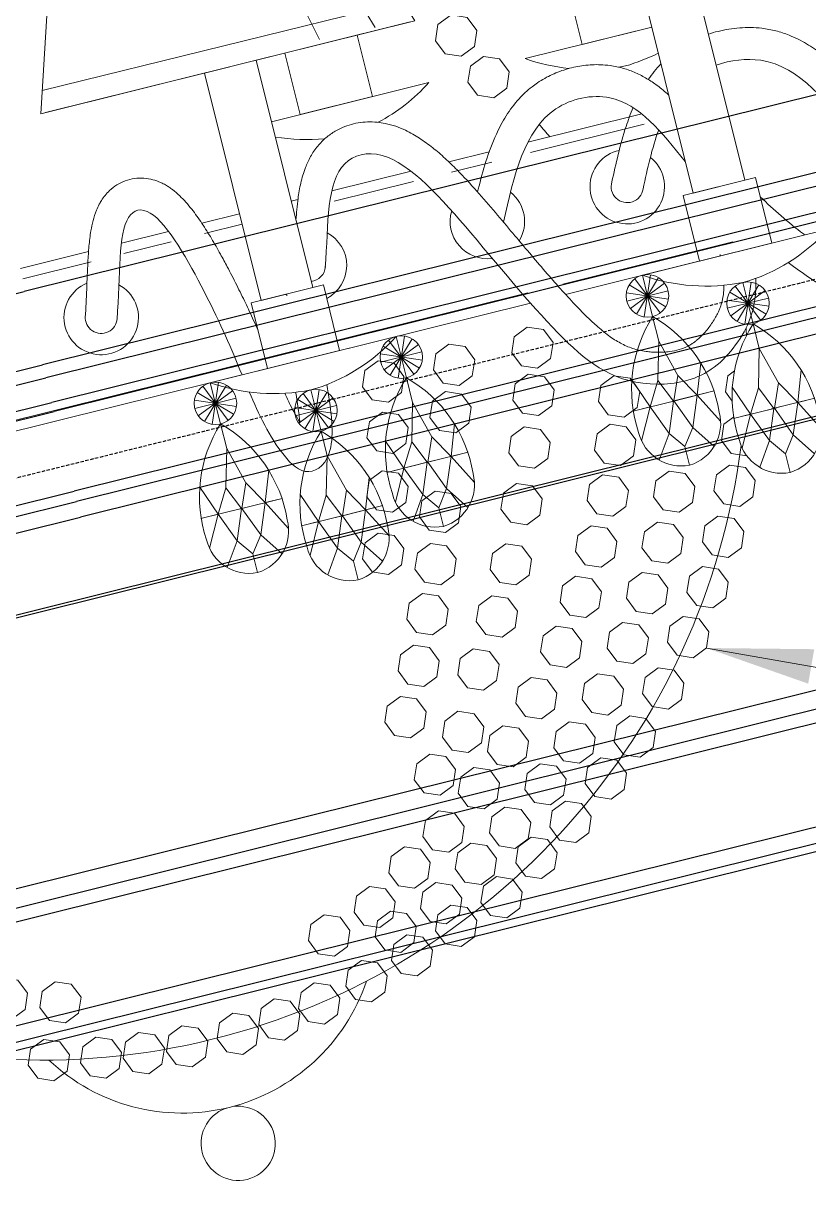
# Model space of a CAD drawing. Header units: inches. Extents: x 252212 to 296477, y 417293 to 492071.
# Drawn here: x 292314.1 to 292609.1, y 480477.9 to 480922.1 of the extents above; entities that cross this region are included whole.
import ezdxf

# ---------------------------------------------------------------- set-up
doc = ezdxf.new("R2010")
doc.units = ezdxf.units.IN
doc.header["$MEASUREMENT"] = 0
doc.linetypes.add('HIDDEN', pattern=[0.375, 0.25, -0.125])
doc.linetypes.add('HIDDEN2', pattern=[0.1875, 0.125, -0.0625])
for name, color, linetype in [('8', 8, 'Continuous'), ('A-Hidden', 8, 'HIDDEN'), ('ELECTRICAL', 10, 'Continuous'), ('ID-DOOR', 32, 'Continuous'), ('Layer1', 1, 'Continuous'), ('WOOD', 23, 'Continuous')]:
    doc.layers.add(name, color=color, linetype=linetype)
doc.layers.add('Glass', color=4, linetype='Continuous', lineweight=0)
doc.layers.add('ID-NOTES', color=3, linetype='Continuous', lineweight=0)
doc.styles.add('ZZ-Dim All', font='romans.shx', dxfattribs={"width": 0.8})
doc.dimstyles.new('DIM 0200', dxfattribs={"dimscale": 200, "dimtxt": 1, "dimasz": 0.8, "dimexe": 0.5, "dimexo": 1, "dimgap": 0.4, "dimtad": 1, "dimdec": 0, "dimrnd": 10, "dimdsep": 46, "dimtxsty": 'ZZ-Dim All', "dimblk1": 'ARCHTICK', "dimblk2": 'ARCHTICK', "dimsah": 1, "dimcen": 1, "dimdle": 0.5, "dimclrd": 256, "dimclre": 256, "dimclrt": 256, "dimadec": 0, "dimazin": 2, "dimtfac": 1, "dimtdec": 0, "dimtix": 1, "dimtmove": 2, "dimatfit": 2, "dimfxl": 1, "dimfxlon": 1, "dimtolj": 1, "dimtzin": 0, "dimlwd": -1, "dimlwe": -1, "dimarcsym": 0})

# ---------------------------------------------------------------- blocks, each defined once
blk = doc.blocks.new('crystal ch 21')
at = {"layer": 'Glass', "color": 193, "lineweight": 0}
for p, q in [((38796.77, 39438.82), (38775.56, 39533.91)), ((38818.14, 39438.22), (38787.76, 39534.8)), ((38831.63, 39445.09), (38691, 39445.43)), ((38720.11, 39309.81), (38731.42, 39321.13)), ((38731.42, 39309.81), (38720.11, 39321.13)), ((38731.42, 39321.13), (38720.11, 39309.81)), ((38720.11, 39321.13), (38731.42, 39309.81)), ((38722.7, 39308.08), (38728.83, 39322.86)), ((38728.83, 39308.08), (38722.7, 39322.86)), ((38728.83, 39322.86), (38722.7, 39308.08)), ((38722.7, 39322.86), (38728.83, 39308.08)), ((38725.77, 39307.47), (38725.77, 39323.47)), ((38725.77, 39323.47), (38725.77, 39307.47)), ((38792.11, 39309.81), (38803.42, 39321.13)), ((38803.42, 39309.81), (38792.11, 39321.13)), ((38803.42, 39321.13), (38792.11, 39309.81)), ((38792.11, 39321.13), (38803.42, 39309.81)), ((38794.7, 39308.08), (38800.83, 39322.86)), ((38800.83, 39308.08), (38794.7, 39322.86)), ((38800.83, 39322.86), (38794.7, 39308.08)), ((38794.7, 39322.86), (38800.83, 39308.08)), ((38797.77, 39307.47), (38797.77, 39323.47)), ((38797.77, 39323.47), (38797.77, 39307.47)), ((38887.49, 39309.81), (38898.8, 39321.13)), ((38898.8, 39309.81), (38887.49, 39321.13)), ((38898.8, 39321.13), (38887.49, 39309.81)), ((38887.49, 39321.13), (38898.8, 39309.81)), ((38890.08, 39308.08), (38896.2, 39322.86)), ((38896.2, 39308.08), (38890.08, 39322.86)), ((38896.2, 39322.86), (38890.08, 39308.08)), ((38890.08, 39322.86), (38896.2, 39308.08)), ((38893.14, 39307.47), (38893.14, 39323.47)), ((38893.14, 39323.47), (38893.14, 39307.47)), ((38718.37, 39312.41), (38733.16, 39318.53)), ((38733.16, 39312.41), (38718.37, 39318.53)), ((38733.16, 39318.53), (38718.37, 39312.41)), ((38718.37, 39318.53), (38733.16, 39312.41)), ((38790.37, 39312.41), (38805.16, 39318.53)), ((38805.16, 39312.41), (38790.37, 39318.53)), ((38805.16, 39318.53), (38790.37, 39312.41)), ((38790.37, 39318.53), (38805.16, 39312.41)), ((38885.75, 39312.41), (38900.53, 39318.53)), ((38900.53, 39312.41), (38885.75, 39318.53)), ((38900.53, 39318.53), (38885.75, 39312.41)), ((38885.75, 39318.53), (38900.53, 39312.41)), ((38717.77, 39315.47), (38733.77, 39315.47)), ((38733.77, 39315.47), (38717.77, 39315.47)), ((38761.77, 39295.69), (38761.77, 39311.69)), ((38761.77, 39311.69), (38761.77, 39295.69)), ((38789.77, 39315.47), (38805.77, 39315.47)), ((38805.77, 39315.47), (38789.77, 39315.47)), ((38885.14, 39315.47), (38901.14, 39315.47)), ((38901.14, 39315.47), (38885.14, 39315.47)), ((38929.14, 39295.69), (38929.14, 39311.69)), ((38929.14, 39311.69), (38929.14, 39295.69)), ((38754.37, 39300.63), (38769.16, 39306.75)), ((38769.16, 39300.63), (38754.37, 39306.75)), ((38769.16, 39306.75), (38754.37, 39300.63)), ((38754.37, 39306.75), (38769.16, 39300.63)), ((38756.11, 39298.04), (38767.42, 39309.35)), ((38767.42, 39298.04), (38756.11, 39309.35)), ((38767.42, 39309.35), (38756.11, 39298.04)), ((38756.11, 39309.35), (38767.42, 39298.04)), ((38758.7, 39296.3), (38764.83, 39311.08)), ((38764.83, 39296.3), (38758.7, 39311.08)), ((38764.83, 39311.08), (38758.7, 39296.3)), ((38758.7, 39311.08), (38764.83, 39296.3)), ((38921.75, 39300.63), (38936.53, 39306.75)), ((38936.53, 39300.63), (38921.75, 39306.75)), ((38936.53, 39306.75), (38921.75, 39300.63)), ((38921.75, 39306.75), (38936.53, 39300.63)), ((38923.49, 39298.04), (38934.8, 39309.35)), ((38934.8, 39298.04), (38923.49, 39309.35)), ((38934.8, 39309.35), (38923.49, 39298.04)), ((38923.49, 39309.35), (38934.8, 39298.04)), ((38926.08, 39296.3), (38932.2, 39311.08)), ((38932.2, 39296.3), (38926.08, 39311.08)), ((38932.2, 39311.08), (38926.08, 39296.3)), ((38926.08, 39311.08), (38932.2, 39296.3)), ((38753.77, 39303.69), (38769.77, 39303.69)), ((38769.77, 39303.69), (38753.77, 39303.69)), ((38921.14, 39303.69), (38937.14, 39303.69)), ((38937.14, 39303.69), (38921.14, 39303.69)), ((38710.03, 39274.7), (38726.77, 39274.7)), ((38741.5, 39274.7), (38724.76, 39274.7)), ((38782.03, 39274.7), (38798.77, 39274.7)), ((38813.5, 39274.7), (38796.76, 39274.7)), ((38877.4, 39274.7), (38894.15, 39274.7)), ((38908.88, 39274.7), (38892.14, 39274.7)), ((38746.03, 39262.92), (38762.77, 39262.92)), ((38777.5, 39262.92), (38760.76, 39262.92)), ((38913.4, 39262.92), (38930.15, 39262.92)), ((38944.88, 39262.92), (38928.14, 39262.92))]:
    blk.add_line(p, q, dxfattribs=at)
for points in [[(38690.22, 39437.03), (38833.31, 39437.03), (38801.17, 39539.23), (38801.17, 39539.23), (38720.51, 39539.23), (38688.36, 39437.03), (38831.46, 39437.03)], [(38810.87, 39437.03), (38810.87, 39413.19), (38782.86, 39413.19), (38782.86, 39437.03)], [(38919.14, 39413.19), (38892.13, 39413.19), (38892.13, 39437.03)], [(38870.03, 39413.19), (38919.14, 39413.19)], [(38666.86, 39382.42), (38693.27, 39382.42)], [(38705.99, 39382.42), (38724.3, 39382.42)], [(38737.17, 39382.42), (38751.77, 39382.42)], [(38771.77, 39382.42), (38774.39, 39382.42)], [(38787.48, 39382.42), (38818.19, 39382.42)], [(38832.85, 39382.42), (38848.45, 39382.42)], [(38863.45, 39382.42), (38907.58, 39382.42)], [(38666.86, 39378.42), (38693.27, 39378.42)], [(38705.99, 39378.42), (38724.3, 39378.42)], [(38737.17, 39378.42), (38751.77, 39378.42)], [(38787.48, 39378.42), (38818.19, 39378.42)], [(38832.85, 39378.42), (38848.45, 39378.42)], [(38863.45, 39378.42), (38907.58, 39378.42)], [(38483.92, 39327.47), (38666.86, 39327.47)], [(38849.79, 39327.47), (38666.86, 39327.47)], [(38929.14, 39327.47), (38863.37, 39327.47)], [(38483.92, 39323.47), (38666.86, 39323.47)], [(38849.79, 39323.47), (38666.86, 39323.47)], [(38929.14, 39323.47), (38863.37, 39323.47)], [(38725.77, 39249.85), (38725.77, 39257.07), (38721.18, 39263.33), (38716.65, 39274.7), (38712.41, 39286.24), (38716.65, 39274.7), (38721.87, 39283.63), (38725.77, 39297.92), (38725.77, 39307.47), (38725.77, 39297.92), (38721.87, 39283.63), (38725.67, 39274.7), (38721.18, 39263.33), (38715.14, 39254.48), (38721.18, 39263.33), (38716.65, 39274.7), (38710.46, 39263.1), (38716.65, 39274.7), (38710.03, 39274.7), (38725.67, 39274.7)], [(38725.77, 39249.85), (38725.77, 39257.07), (38730.35, 39263.33), (38734.88, 39274.7), (38739.12, 39286.24), (38734.88, 39274.7), (38729.66, 39283.63), (38725.77, 39297.92), (38725.77, 39307.47), (38725.77, 39297.92), (38729.66, 39283.63), (38725.86, 39274.7), (38730.35, 39263.33), (38736.39, 39254.48), (38730.35, 39263.33), (38734.88, 39274.7), (38741.08, 39263.1), (38734.88, 39274.7), (38741.5, 39274.7), (38725.86, 39274.7)], [(38797.77, 39249.85), (38797.77, 39257.07), (38793.18, 39263.33), (38788.65, 39274.7), (38784.41, 39286.24), (38788.65, 39274.7), (38793.87, 39283.63), (38797.77, 39297.92), (38797.77, 39307.47), (38797.77, 39297.92), (38793.87, 39283.63), (38797.67, 39274.7), (38793.18, 39263.33), (38787.14, 39254.48), (38793.18, 39263.33), (38788.65, 39274.7), (38782.46, 39263.1), (38788.65, 39274.7), (38782.03, 39274.7), (38797.67, 39274.7)], [(38797.77, 39249.85), (38797.77, 39257.07), (38802.35, 39263.33), (38806.88, 39274.7), (38811.12, 39286.24), (38806.88, 39274.7), (38801.66, 39283.63), (38797.77, 39297.92), (38797.77, 39307.47), (38797.77, 39297.92), (38801.66, 39283.63), (38797.86, 39274.7), (38802.35, 39263.33), (38808.39, 39254.48), (38802.35, 39263.33), (38806.88, 39274.7), (38813.08, 39263.1), (38806.88, 39274.7), (38813.5, 39274.7), (38797.86, 39274.7)], [(38893.14, 39249.85), (38893.14, 39257.07), (38888.55, 39263.33), (38884.03, 39274.7), (38879.78, 39286.24), (38884.03, 39274.7), (38889.25, 39283.63), (38893.14, 39297.92), (38893.14, 39307.47), (38893.14, 39297.92), (38889.25, 39283.63), (38893.05, 39274.7), (38888.55, 39263.33), (38882.52, 39254.48), (38888.55, 39263.33), (38884.03, 39274.7), (38877.83, 39263.1), (38884.03, 39274.7), (38877.4, 39274.7), (38893.05, 39274.7)], [(38893.14, 39249.85), (38893.14, 39257.07), (38897.73, 39263.33), (38902.26, 39274.7), (38906.5, 39286.24), (38902.26, 39274.7), (38897.03, 39283.63), (38893.14, 39297.92), (38893.14, 39307.47), (38893.14, 39297.92), (38897.03, 39283.63), (38893.24, 39274.7), (38897.73, 39263.33), (38903.77, 39254.48), (38897.73, 39263.33), (38902.26, 39274.7), (38908.45, 39263.1), (38902.26, 39274.7), (38908.88, 39274.7), (38893.24, 39274.7)], [(38761.77, 39238.08), (38761.77, 39245.3), (38757.18, 39251.56), (38752.65, 39262.92), (38748.41, 39274.47), (38752.65, 39262.92), (38757.87, 39271.85), (38761.77, 39286.14), (38761.77, 39295.69), (38761.77, 39286.14), (38757.87, 39271.85), (38761.67, 39262.92), (38757.18, 39251.56), (38751.14, 39242.7), (38757.18, 39251.56), (38752.65, 39262.92), (38746.46, 39251.32), (38752.65, 39262.92), (38746.03, 39262.92), (38761.67, 39262.92)], [(38761.77, 39238.08), (38761.77, 39245.3), (38766.35, 39251.56), (38770.88, 39262.92), (38775.12, 39274.47), (38770.88, 39262.92), (38765.66, 39271.85), (38761.77, 39286.14), (38761.77, 39295.69), (38761.77, 39286.14), (38765.66, 39271.85), (38761.86, 39262.92), (38766.35, 39251.56), (38772.39, 39242.7), (38766.35, 39251.56), (38770.88, 39262.92), (38777.08, 39251.32), (38770.88, 39262.92), (38777.5, 39262.92), (38761.86, 39262.92)], [(38929.14, 39238.08), (38929.14, 39245.3), (38924.55, 39251.56), (38920.03, 39262.92), (38915.78, 39274.47), (38920.03, 39262.92), (38925.25, 39271.85), (38929.14, 39286.14), (38929.14, 39295.69), (38929.14, 39286.14), (38925.25, 39271.85), (38929.05, 39262.92), (38924.55, 39251.56), (38918.52, 39242.7), (38924.55, 39251.56), (38920.03, 39262.92), (38913.83, 39251.32), (38920.03, 39262.92), (38913.4, 39262.92), (38929.05, 39262.92)], [(38929.14, 39238.08), (38929.14, 39245.3), (38933.73, 39251.56), (38938.26, 39262.92), (38942.5, 39274.47), (38938.26, 39262.92), (38933.03, 39271.85), (38929.14, 39286.14), (38929.14, 39295.69), (38929.14, 39286.14), (38933.03, 39271.85), (38929.24, 39262.92), (38933.73, 39251.56), (38939.77, 39242.7), (38933.73, 39251.56), (38938.26, 39262.92), (38944.45, 39251.32), (38938.26, 39262.92), (38944.88, 39262.92), (38929.24, 39262.92)], [(38918.06, 39280.19), (38915.18, 39278.99), (38912.83, 39273.34), (38914.47, 39269.39)], [(38913.56, 39263.39), (38909.39, 39261.66), (38907.05, 39256), (38909.39, 39250.35), (38914.82, 39248.1)]]:
    blk.add_lwpolyline(points, dxfattribs=at)
for points in [[(38751.77, 39437.03), (38771.77, 39437.03), (38771.77, 39348.88), (38751.77, 39348.88)], [(38846.98, 39435.85), (38841.32, 39433.51), (38838.98, 39427.85), (38841.32, 39422.2), (38846.98, 39419.85), (38852.64, 39422.2), (38854.98, 39427.85), (38852.64, 39433.51)], [(38919.14, 39437.03), (38939.14, 39437.03), (38939.14, 39348.88), (38919.14, 39348.88)], [(38855.05, 39417.78), (38849.39, 39415.44), (38847.05, 39409.78), (38849.39, 39404.12), (38855.05, 39401.78), (38860.7, 39404.12), (38863.05, 39409.78), (38860.7, 39415.44)], [(38747.87, 39348.88), (38775.88, 39348.88), (38775.88, 39323.47), (38747.87, 39323.47)], [(38915.25, 39348.88), (38943.26, 39348.88), (38943.26, 39323.47), (38915.25, 39323.47)], [(38788.96, 39316.19), (38783.3, 39313.85), (38780.96, 39308.19), (38783.3, 39302.53), (38788.96, 39300.19), (38794.62, 39302.53), (38796.96, 39308.19), (38794.62, 39313.85)], [(38816.32, 39315.86), (38810.67, 39313.51), (38808.32, 39307.86), (38810.67, 39302.2), (38816.32, 39299.86), (38821.98, 39302.2), (38824.32, 39307.86), (38821.98, 39313.51)], [(38846.45, 39315.02), (38840.79, 39312.68), (38838.45, 39307.02), (38840.79, 39301.36), (38846.45, 39299.02), (38852.11, 39301.36), (38854.45, 39307.02), (38852.11, 39312.68)], [(38810.75, 39298.86), (38805.09, 39296.52), (38802.75, 39290.86), (38805.09, 39285.2), (38810.75, 39282.86), (38816.4, 39285.2), (38818.75, 39290.86), (38816.4, 39296.52)], [(38785.92, 39297.11), (38780.27, 39294.77), (38777.92, 39289.11), (38780.27, 39283.46), (38785.92, 39281.11), (38791.58, 39283.46), (38793.92, 39289.11), (38791.58, 39294.77)], [(38842.55, 39297.66), (38836.89, 39295.31), (38834.55, 39289.66), (38836.89, 39284), (38842.55, 39281.66), (38848.21, 39284), (38850.55, 39289.66), (38848.21, 39295.31)], [(38873.64, 39289.31), (38867.98, 39286.96), (38865.64, 39281.31), (38867.98, 39275.65), (38873.64, 39273.31), (38879.3, 39275.65), (38881.64, 39281.31), (38879.3, 39286.96)], [(38780.5, 39275.65), (38774.84, 39273.31), (38772.5, 39267.65), (38774.84, 39262), (38780.5, 39259.65), (38786.16, 39262), (38788.5, 39267.65), (38786.16, 39273.31)], [(38836.3, 39278.8), (38830.64, 39276.46), (38828.3, 39270.8), (38830.64, 39265.15), (38836.3, 39262.8), (38841.96, 39265.15), (38844.3, 39270.8), (38841.96, 39276.46)], [(38867.86, 39271.97), (38862.2, 39269.63), (38859.86, 39263.97), (38862.2, 39258.31), (38867.86, 39255.97), (38873.51, 39258.31), (38875.86, 39263.97), (38873.51, 39269.63)], [(38797.91, 39263.47), (38792.26, 39261.12), (38789.91, 39255.47), (38792.26, 39249.81), (38797.91, 39247.47), (38803.57, 39249.81), (38805.91, 39255.47), (38803.57, 39261.12)], [(38828.32, 39258.88), (38822.67, 39256.54), (38820.32, 39250.88), (38822.67, 39245.23), (38828.32, 39242.88), (38833.98, 39245.23), (38836.32, 39250.88), (38833.98, 39256.54)], [(38860.5, 39254.22), (38854.85, 39251.87), (38852.5, 39246.22), (38854.85, 39240.56), (38860.5, 39238.22), (38866.16, 39240.56), (38868.5, 39246.22), (38866.16, 39251.87)], [(38773.34, 39253.33), (38767.68, 39250.98), (38765.34, 39245.33), (38767.68, 39239.67), (38773.34, 39237.33), (38779, 39239.67), (38781.34, 39245.33), (38779, 39250.98)], [(38885.1, 39249.57), (38879.44, 39247.22), (38877.1, 39241.57), (38879.44, 39235.91), (38885.1, 39233.57), (38890.75, 39235.91), (38893.1, 39241.57), (38890.75, 39247.22)], [(38791.5, 39244.8), (38785.84, 39242.45), (38783.5, 39236.8), (38785.84, 39231.14), (38791.5, 39228.8), (38797.16, 39231.14), (38799.5, 39236.8), (38797.16, 39242.45)], [(38907.69, 39246.25), (38902.04, 39243.9), (38899.69, 39238.25), (38902.04, 39232.59), (38907.69, 39230.25), (38913.35, 39232.59), (38915.69, 39238.25), (38913.35, 39243.9)], [(38818.9, 39237.88), (38813.24, 39235.53), (38810.9, 39229.88), (38813.24, 39224.22), (38818.9, 39221.88), (38824.55, 39224.22), (38826.9, 39229.88), (38824.55, 39235.53)], [(38851.66, 39236.65), (38846, 39234.3), (38843.66, 39228.65), (38846, 39222.99), (38851.66, 39220.65), (38857.32, 39222.99), (38859.66, 39228.65), (38857.32, 39234.3)], [(38876.25, 39232), (38870.6, 39229.66), (38868.25, 39224), (38870.6, 39218.34), (38876.25, 39216), (38881.91, 39218.34), (38884.25, 39224), (38881.91, 39229.66)], [(38783.97, 39227.24), (38778.31, 39224.9), (38775.97, 39219.24), (38778.31, 39213.58), (38783.97, 39211.24), (38789.62, 39213.58), (38791.97, 39219.24), (38789.62, 39224.9)], [(38898.85, 39228.68), (38893.2, 39226.33), (38890.85, 39220.68), (38893.2, 39215.02), (38898.85, 39212.68), (38904.51, 39215.02), (38906.85, 39220.68), (38904.51, 39226.33)], [(38809.11, 39220.13), (38803.45, 39217.78), (38801.11, 39212.13), (38803.45, 39206.47), (38809.11, 39204.13), (38814.77, 39206.47), (38817.11, 39212.13), (38814.77, 39217.78)], [(38841.44, 39219.63), (38835.78, 39217.28), (38833.44, 39211.63), (38835.78, 39205.97), (38841.44, 39203.63), (38847.1, 39205.97), (38849.44, 39211.63), (38847.1, 39217.28)], [(38866.03, 39214.98), (38860.38, 39212.63), (38858.03, 39206.98), (38860.38, 39201.32), (38866.03, 39198.98), (38871.69, 39201.32), (38874.03, 39206.98), (38871.69, 39212.63)], [(38776.07, 39209.19), (38770.42, 39206.84), (38768.07, 39201.19), (38770.42, 39195.53), (38776.07, 39193.19), (38781.73, 39195.53), (38784.07, 39201.19), (38781.73, 39206.84)], [(38888.63, 39211.66), (38882.97, 39209.31), (38880.63, 39203.66), (38882.97, 39198), (38888.63, 39195.66), (38894.29, 39198), (38896.63, 39203.66), (38894.29, 39209.31)], [(38797.51, 39202.38), (38791.85, 39200.04), (38789.51, 39194.38), (38791.85, 39188.72), (38797.51, 39186.38), (38803.17, 39188.72), (38805.51, 39194.38), (38803.17, 39200.04)], [(38829.81, 39203.21), (38824.15, 39200.86), (38821.81, 39195.21), (38824.15, 39189.55), (38829.81, 39187.21), (38835.46, 39189.55), (38837.81, 39195.21), (38835.46, 39200.86)], [(38854.4, 39198.56), (38848.74, 39196.21), (38846.4, 39190.56), (38848.74, 39184.9), (38854.4, 39182.56), (38860.06, 39184.9), (38862.4, 39190.56), (38860.06, 39196.21)], [(38766.6, 39191.66), (38760.94, 39189.32), (38758.6, 39183.66), (38760.94, 39178), (38766.6, 39175.66), (38772.26, 39178), (38774.6, 39183.66), (38772.26, 39189.32)], [(38877, 39195.24), (38871.34, 39192.89), (38869, 39187.24), (38871.34, 39181.58), (38877, 39179.24), (38882.66, 39181.58), (38885, 39187.24), (38882.66, 39192.89)], [(38816.05, 39186.7), (38810.39, 39184.36), (38808.05, 39178.7), (38810.39, 39173.05), (38816.05, 39170.7), (38821.71, 39173.05), (38824.05, 39178.7), (38821.71, 39184.36)], [(38786.27, 39181.01), (38780.61, 39178.67), (38778.27, 39173.01), (38780.61, 39167.35), (38786.27, 39165.01), (38791.93, 39167.35), (38794.27, 39173.01), (38791.93, 39178.67)], [(38840.64, 39182.05), (38834.99, 39179.71), (38832.64, 39174.05), (38834.99, 39168.4), (38840.64, 39166.05), (38846.3, 39168.4), (38848.64, 39174.05), (38846.3, 39179.71)], [(38863.24, 39178.73), (38857.58, 39176.39), (38855.24, 39170.73), (38857.58, 39165.08), (38863.24, 39162.73), (38868.9, 39165.08), (38871.24, 39170.73), (38868.9, 39176.39)], [(38801.34, 39171.69), (38795.68, 39169.34), (38793.34, 39163.69), (38795.68, 39158.03), (38801.34, 39155.69), (38806.99, 39158.03), (38809.34, 39163.69), (38806.99, 39169.34)], [(38772.13, 39167.97), (38766.47, 39165.63), (38764.13, 39159.97), (38766.47, 39154.32), (38772.13, 39151.97), (38777.79, 39154.32), (38780.13, 39159.97), (38777.79, 39165.63)], [(38825.93, 39167.04), (38820.27, 39164.7), (38817.93, 39159.04), (38820.27, 39153.38), (38825.93, 39151.04), (38831.59, 39153.38), (38833.93, 39159.04), (38831.59, 39164.7)], [(38848.53, 39163.72), (38842.87, 39161.38), (38840.53, 39155.72), (38842.87, 39150.06), (38848.53, 39147.72), (38854.19, 39150.06), (38856.53, 39155.72), (38854.19, 39161.38)], [(38786.94, 39159.07), (38781.29, 39156.72), (38778.94, 39151.07), (38781.29, 39145.41), (38786.94, 39143.07), (38792.6, 39145.41), (38794.94, 39151.07), (38792.6, 39156.72)], [(38811.54, 39154.42), (38805.88, 39152.08), (38803.54, 39146.42), (38805.88, 39140.76), (38811.54, 39138.42), (38817.19, 39140.76), (38819.54, 39146.42), (38817.19, 39152.08)], [(38834.14, 39151.1), (38828.48, 39148.76), (38826.14, 39143.1), (38828.48, 39137.44), (38834.14, 39135.1), (38839.79, 39137.44), (38842.14, 39143.1), (38839.79, 39148.76)], [(38770.11, 39146.44), (38764.46, 39144.09), (38762.11, 39138.44), (38764.46, 39132.78), (38770.11, 39130.44), (38775.77, 39132.78), (38778.11, 39138.44), (38775.77, 39144.09)], [(38794.71, 39141.79), (38789.05, 39139.45), (38786.71, 39133.79), (38789.05, 39128.13), (38794.71, 39125.79), (38800.36, 39128.13), (38802.71, 39133.79), (38800.36, 39139.45)], [(38817.31, 39138.47), (38811.65, 39136.12), (38809.31, 39130.47), (38811.65, 39124.81), (38817.31, 39122.47), (38822.96, 39124.81), (38825.31, 39130.47), (38822.96, 39136.12)], [(38754.39, 39136.38), (38748.73, 39134.04), (38746.39, 39128.38), (38748.73, 39122.72), (38754.39, 39120.38), (38760.04, 39122.72), (38762.39, 39128.38), (38760.04, 39134.04)], [(38778.98, 39131.73), (38773.32, 39129.39), (38770.98, 39123.73), (38773.32, 39118.07), (38778.98, 39115.73), (38784.64, 39118.07), (38786.98, 39123.73), (38784.64, 39129.39)], [(38595.61, 39125.14), (38601.26, 39122.79), (38603.61, 39117.14), (38601.26, 39111.48), (38595.61, 39109.14), (38589.95, 39111.48), (38587.61, 39117.14), (38589.95, 39122.79)], [(38738.11, 39125.14), (38732.45, 39122.79), (38730.11, 39117.14), (38732.45, 39111.48), (38738.11, 39109.14), (38743.76, 39111.48), (38746.11, 39117.14), (38743.76, 39122.79)], [(38801.58, 39128.41), (38795.92, 39126.07), (38793.58, 39120.41), (38795.92, 39114.75), (38801.58, 39112.41), (38807.24, 39114.75), (38809.58, 39120.41), (38807.24, 39126.07)], [(38762.7, 39120.49), (38757.04, 39118.14), (38754.7, 39112.49), (38757.04, 39106.83), (38762.7, 39104.49), (38768.36, 39106.83), (38770.7, 39112.49), (38768.36, 39118.14)], [(38614.78, 39118.86), (38620.44, 39116.52), (38622.78, 39110.86), (38620.44, 39105.2), (38614.78, 39102.86), (38609.13, 39105.2), (38606.78, 39110.86), (38609.13, 39116.52)], [(38718.93, 39118.86), (38713.27, 39116.52), (38710.93, 39110.86), (38713.27, 39105.2), (38718.93, 39102.86), (38724.59, 39105.2), (38726.93, 39110.86), (38724.59, 39116.52)], [(38785.3, 39117.17), (38779.64, 39114.82), (38777.3, 39109.17), (38779.64, 39103.51), (38785.3, 39101.17), (38790.96, 39103.51), (38793.3, 39109.17), (38790.96, 39114.82)], [(38743.52, 39114.21), (38737.87, 39111.87), (38735.52, 39106.21), (38737.87, 39100.56), (38743.52, 39098.21), (38749.18, 39100.56), (38751.52, 39106.21), (38749.18, 39111.87)], [(38766.12, 39110.89), (38760.47, 39108.55), (38758.12, 39102.89), (38760.47, 39097.24), (38766.12, 39094.89), (38771.78, 39097.24), (38774.12, 39102.89), (38771.78, 39108.55)], [(38747.34, 39104.11), (38741.69, 39101.77), (38739.34, 39096.11), (38741.69, 39090.45), (38747.34, 39088.11), (38753, 39090.45), (38755.34, 39096.11), (38753, 39101.77)], [(38605.33, 39098.83), (38610.98, 39096.49), (38613.33, 39090.83), (38610.98, 39085.17), (38605.33, 39082.83), (38599.67, 39085.17), (38597.33, 39090.83), (38599.67, 39096.49)], [(38728.39, 39098.83), (38722.73, 39096.49), (38720.39, 39090.83), (38722.73, 39085.17), (38728.39, 39082.83), (38734.04, 39085.17), (38736.39, 39090.83), (38734.04, 39096.49)], [(38624.58, 39094.98), (38630.24, 39092.64), (38632.58, 39086.98), (38630.24, 39081.32), (38624.58, 39078.98), (38618.92, 39081.32), (38616.58, 39086.98), (38618.92, 39092.64)], [(38709.13, 39094.98), (38703.48, 39092.64), (38701.13, 39086.98), (38703.48, 39081.32), (38709.13, 39078.98), (38714.79, 39081.32), (38717.13, 39086.98), (38714.79, 39092.64)], [(38640.6, 39092.74), (38646.25, 39090.4), (38648.6, 39084.74), (38646.25, 39079.08), (38640.6, 39076.74), (38634.94, 39079.08), (38632.6, 39084.74), (38634.94, 39090.4)], [(38657.04, 39091.3), (38662.69, 39088.96), (38665.04, 39083.3), (38662.69, 39077.65), (38657.04, 39075.3), (38651.38, 39077.65), (38649.04, 39083.3), (38651.38, 39088.96)], [(38676.68, 39091.3), (38671.02, 39088.96), (38668.68, 39083.3), (38671.02, 39077.65), (38676.68, 39075.3), (38682.33, 39077.65), (38684.68, 39083.3), (38682.33, 39088.96)], [(38693.12, 39092.74), (38687.46, 39090.4), (38685.12, 39084.74), (38687.46, 39079.08), (38693.12, 39076.74), (38698.77, 39079.08), (38701.12, 39084.74), (38698.77, 39090.4)]]:
    blk.add_lwpolyline(points, close=True, dxfattribs=at)
for points in [[(38771.77, 39413.19), (38832.75, 39413.19, -0.090772), (38810.61, 39403.3, -0.090772)], [(38885.11, 39405.63, -0.058633), (38870.03, 39413.19)], [(38789.66, 39402.13, -0.064728), (38771.77, 39407.25)], [(38919.14, 39403.12, -0.049223), (38906.03, 39401.41, -0.009049), (38903.42, 39401.59, -0.009049)], [(38871.94, 39382.42, -0.00134), (38869.22, 39387.91, -0.00134)], [(38725.77, 39323.47), (38797.77, 39323.47, -0.143523), (38761.77, 39311.69, -0.119734)], [(38761.77, 39311.69, -0.133521), (38725.77, 39323.47)], [(38893.14, 39323.47), (38965.14, 39323.47, -0.143523), (38929.14, 39311.69, -0.133521), (38893.14, 39323.47, 0.755489)]]:
    blk.add_lwpolyline(points, format="xyb", dxfattribs=at)
for centre in [(38725.77, 39315.47), (38797.77, 39315.47), (38893.14, 39315.47), (38761.77, 39303.69), (38929.14, 39303.69)]:
    blk.add_circle(centre, 8, dxfattribs=at)
for centre, radius, start, end in [((38691.9, 39357.16), 14, 98.596, 47.8389), ((38895.69, 39357.16), 14, 88.5604, 37.7881), ((38772.59, 39357.25), 14, 283.5912, 47.8389), ((38841.5, 39357.16), 14, 314.7138, 37.8573), ((38841.5, 39357.16), 14, 149.4755, 263.5577), ((38895.65, 39357.2), 6.02, 148.9065, 338.1692), ((38691.9, 39357.16), 6, 162.1397, 342.1397), ((38772.59, 39357.25), 6, 262.1166, 342.1397), ((38772.59, 39357.25), 14, 216.7169, 219.3699), ((38760.99, 39270.57), 51.02, 133.6719, 184.6189), ((38690.54, 39270.57), 51.02, 355.3811, 46.3281), ((38832.99, 39270.57), 51.02, 133.6719, 184.6189), ((38762.54, 39270.57), 51.02, 355.3811, 46.3281), ((38928.37, 39270.57), 51.02, 133.6719, 184.6189), ((38857.91, 39270.57), 51.02, 355.3811, 46.3281), ((38796.99, 39258.79), 51.02, 133.6719, 184.6189), ((38726.54, 39258.79), 51.02, 355.3811, 46.3281), ((38964.37, 39258.79), 51.02, 133.6719, 184.6189), ((38666.86, 39348.43), 264.85, 347.6901, 348.3375), ((38893.91, 39258.79), 51.02, 355.3811, 46.3281), ((38726.6, 39266.29), 16.46, 179.4032, 267.0984), ((38724.93, 39266.29), 16.46, 272.9016, 0.5968), ((38798.6, 39266.29), 16.46, 179.4032, 267.0984), ((38796.93, 39266.29), 16.46, 272.9016, 0.5968), ((38893.98, 39266.29), 16.46, 179.4032, 267.0984), ((38892.31, 39266.29), 16.46, 272.9016, 0.5968), ((38762.6, 39254.51), 16.46, 179.4032, 267.0984), ((38760.93, 39254.51), 16.46, 272.9016, 0.5968), ((38929.98, 39254.51), 16.46, 179.4032, 267.0984), ((38928.31, 39254.51), 16.46, 272.9016, 0.5968), ((38666.86, 39348.43), 264.85, 201.2703, 270), ((38666.86, 39348.43), 264.85, 270, 338.7297), ((38666.86, 39130.27), 73.08, 212.6569, 270), ((38666.86, 39130.27), 73.08, 270, 327.3431), ((38666.86, 39043.23), 13.96, 90, 270), ((38666.86, 39043.23), 13.96, 270, 90)]:
    blk.add_arc(centre, radius, start, end, dxfattribs=at)
for points, knots in [([(38686.08, 39358.66), (38687.18, 39362.04), (38688.19, 39365.45), (38690.14, 39372.12), (38691.07, 39375.39), (38692.63, 39380.5), (38693.25, 39382.42), (38694.55, 39386.15), (38695.23, 39387.96), (38696.53, 39390.92), (38697.09, 39392.1), (38698.36, 39394.43), (38699.07, 39395.6), (38700.38, 39397.4), (38700.89, 39398.04), (38701.81, 39399.07), (38702.19, 39399.46), (38703.71, 39400.92), (38705.01, 39401.92), (38707.46, 39403.3), (38708.49, 39403.76), (38710.69, 39404.49), (38711.85, 39404.75), (38714.24, 39405.01), (38715.46, 39405.01), (38717.85, 39404.76), (38719.02, 39404.5), (38721.23, 39403.78), (38722.27, 39403.32), (38724.2, 39402.25), (38725.08, 39401.65), (38726.42, 39400.6), (38726.91, 39400.17), (38727.78, 39399.34), (38728.16, 39398.95), (38728.87, 39398.16), (38729.21, 39397.77), (38730.29, 39396.42), (38730.96, 39395.46), (38732.18, 39393.52), (38732.74, 39392.54), (38733.79, 39390.54), (38734.28, 39389.53), (38735.63, 39386.51), (38736.44, 39384.47), (38737.94, 39380.27), (38738.64, 39378.13), (38739.95, 39373.81), (38740.56, 39371.64), (38741.61, 39367.72), (38742.06, 39365.95), (38742.77, 39363.04), (38743.06, 39361.85), (38743.66, 39359.33), (38743.96, 39358), (38744.55, 39355.42), (38744.82, 39354.17), (38745.61, 39350.53), (38746.07, 39348.25), (38747.01, 39343.43), (38747.46, 39340.93), (38747.87, 39338.49)], [0, 0, 0, 0, 13.412984, 13.412984, 26.825967, 26.825967, 35.292611, 35.292611, 43.759255, 43.759255, 49.511693, 49.511693, 55.264131, 55.264131, 58.459349, 58.459349, 60.430874, 60.430874, 65.942261, 65.942261, 69.442008, 69.442008, 72.941756, 72.941756, 76.441503, 76.441503, 79.94125, 79.94125, 83.440997, 83.440997, 86.940744, 86.940744, 89.186138, 89.186138, 91.108236, 91.108236, 93.030334, 93.030334, 97.644227, 97.644227, 102.25812, 102.25812, 106.872013, 106.872013, 115.722652, 115.722652, 124.573291, 124.573291, 133.42393, 133.42393, 140.822408, 140.822408, 146.046976, 146.046976, 152.363525, 152.363525, 158.680074, 158.680074, 171.313172, 171.313172, 186.555048, 186.555048, 186.555048, 186.555048]), ([(38771.77, 39374.96), (38772.61, 39377.59), (38773.49, 39380.17), (38775.23, 39384.54), (38776.02, 39386.35), (38777.82, 39389.91), (38778.83, 39391.66), (38780.87, 39394.57), (38781.81, 39395.75), (38783.94, 39398.03), (38785.13, 39399.12), (38787.05, 39400.55), (38787.67, 39400.97), (38788.94, 39401.74), (38789.57, 39402.09), (38790.86, 39402.73), (38791.52, 39403.02), (38793.53, 39403.81), (38794.91, 39404.21), (38798.62, 39404.95), (38800.99, 39405.08), (38805.68, 39404.71), (38808.01, 39404.21), (38811.24, 39403.08), (38812.22, 39402.68), (38813.78, 39401.93), (38814.38, 39401.61), (38815.57, 39400.95), (38816.14, 39400.6), (38817.82, 39399.5), (38818.87, 39398.72), (38821.47, 39396.59), (38822.94, 39395.18), (38825.71, 39392.21), (38827.01, 39390.65), (38829.49, 39387.42), (38830.67, 39385.75), (38832.94, 39382.32), (38834.04, 39380.56), (38836.95, 39375.65), (38838.71, 39372.44), (38842.07, 39366.02), (38843.67, 39362.81), (38846.75, 39356.59), (38848.24, 39353.55), (38852.61, 39344.63), (38855.37, 39338.97), (38860.74, 39328.34), (38863.35, 39323.38), (38866.93, 39317.09), (38867.91, 39315.42), (38869.87, 39312.21), (38870.83, 39310.7), (38872.98, 39307.53), (38874.16, 39305.94), (38876.55, 39303.07), (38877.75, 39301.8), (38880.25, 39299.54), (38881.54, 39298.54), (38884.35, 39296.77), (38885.87, 39295.99), (38888.21, 39295.06), (38888.85, 39294.82), (38890.19, 39294.39), (38890.89, 39294.18), (38892, 39293.9), (38892.38, 39293.8), (38893.14, 39293.63), (38893.52, 39293.55), (38894.66, 39293.33), (38895.42, 39293.22), (38897.41, 39292.99), (38898.63, 39292.94), (38901, 39293.04), (38902.16, 39293.19), (38903.84, 39293.58), (38904.37, 39293.73), (38905.22, 39294.01), (38905.54, 39294.13), (38906.19, 39294.39), (38906.53, 39294.54), (38907.57, 39295.02), (38908.3, 39295.41), (38910.26, 39296.57), (38911.51, 39297.45), (38913.9, 39299.37), (38915.03, 39300.42), (38916.5, 39301.98), (38916.94, 39302.48), (38917.66, 39303.35), (38917.94, 39303.71), (38918.47, 39304.43), (38918.71, 39304.79), (38919.41, 39305.86), (38919.81, 39306.57), (38920.71, 39308.37), (38921.15, 39309.47), (38921.71, 39311.21), (38921.87, 39311.8), (38922.02, 39312.41)], [21.423623, 21.423623, 21.423623, 21.423623, 31.901248, 31.901248, 39.484297, 39.484297, 47.067345, 47.067345, 52.441909, 52.441909, 57.816472, 57.816472, 60.214303, 60.214303, 62.497185, 62.497185, 64.780067, 64.780067, 69.345831, 69.345831, 76.905435, 76.905435, 84.465038, 84.465038, 87.810541, 87.810541, 89.940409, 89.940409, 92.070278, 92.070278, 96.330015, 96.330015, 103.121347, 103.121347, 109.912679, 109.912679, 116.704011, 116.704011, 123.495343, 123.495343, 135.363943, 135.363943, 147.232544, 147.232544, 159.101144, 159.101144, 182.838345, 182.838345, 206.575546, 206.575546, 215.583187, 215.583187, 224.590829, 224.590829, 235.809056, 235.809056, 247.027282, 247.027282, 258.245509, 258.245509, 269.463736, 269.463736, 273.425033, 273.425033, 277.402444, 277.402444, 279.418713, 279.418713, 281.434982, 281.434982, 285.467521, 285.467521, 292.038942, 292.038942, 298.610364, 298.610364, 301.697807, 301.697807, 303.544066, 303.544066, 305.390324, 305.390324, 309.082842, 309.082842, 315.21577, 315.21577, 321.348698, 321.348698, 324.241337, 324.241337, 326.421969, 326.421969, 328.602602, 328.602602, 332.963866, 332.963866, 339.483195, 339.483195, 342.703485, 342.703485, 342.703485, 342.703485]), ([(38840.6, 39368.82), (38840.77, 39369.14), (38840.94, 39369.46), (38842.77, 39372.96), (38844.52, 39376.14), (38848.34, 39382.36), (38850.4, 39385.39), (38854.32, 39390.29), (38856.05, 39392.22), (38859.85, 39395.85), (38861.92, 39397.55), (38866.01, 39400.28), (38867.97, 39401.38), (38870.81, 39402.64), (38871.59, 39402.96), (38873.38, 39403.62), (38874.39, 39403.94), (38876.41, 39404.5), (38877.43, 39404.73), (38880.5, 39405.32), (38882.57, 39405.55), (38886.72, 39405.69), (38888.8, 39405.61), (38892.94, 39405.11), (38895, 39404.7), (38898.17, 39403.79), (38899.3, 39403.4), (38901.2, 39402.64), (38901.98, 39402.3), (38903.52, 39401.55), (38904.26, 39401.16), (38906.44, 39399.89), (38907.8, 39398.96), (38910.36, 39396.97), (38911.55, 39395.91), (38913.77, 39393.71), (38914.81, 39392.57), (38916.99, 39389.92), (38918.1, 39388.41), (38919.14, 39386.87)], [10.519437, 10.519437, 10.519437, 10.519437, 11.699465, 11.699465, 23.398931, 23.398931, 35.098396, 35.098396, 43.225886, 43.225886, 51.353375, 51.353375, 57.8925, 57.8925, 60.306872, 60.306872, 63.309757, 63.309757, 66.312643, 66.312643, 72.318413, 72.318413, 78.324183, 78.324183, 84.329953, 84.329953, 87.703226, 87.703226, 90.071576, 90.071576, 92.439926, 92.439926, 97.176627, 97.176627, 101.913327, 101.913327, 106.650028, 106.650028, 112.58923, 112.58923, 112.58923, 112.58923]), ([(38939.14, 39405.5), (38940.4, 39405.59), (38941.65, 39405.64), (38945.66, 39405.64), (38948.4, 39405.42), (38953.85, 39404.48), (38956.54, 39403.77), (38960.01, 39402.47), (38960.85, 39402.12), (38962.48, 39401.38), (38963.27, 39400.98), (38965.6, 39399.73), (38967.07, 39398.81), (38970.5, 39396.36), (38972.37, 39394.75), (38975.79, 39391.36), (38977.34, 39389.58), (38980.19, 39385.91), (38981.5, 39384.02), (38983.92, 39380.2), (38985.03, 39378.26), (38987.72, 39373.27), (38989.2, 39370.22), (38991.3, 39365.69), (38991.99, 39364.16), (38993.15, 39361.59), (38993.62, 39360.53), (38995.02, 39357.42), (38995.95, 39355.38), (38997.81, 39351.36), (38998.74, 39349.39), (39001.52, 39343.58), (39003.39, 39339.85), (39007.29, 39332.51), (39009.34, 39328.92), (39011.88, 39324.83), (39012.31, 39324.15), (39012.75, 39323.47)], [70.229589, 70.229589, 70.229589, 70.229589, 73.668455, 73.668455, 81.160213, 81.160213, 88.651971, 88.651971, 91.042948, 91.042948, 93.433926, 93.433926, 98.215881, 98.215881, 105.233128, 105.233128, 112.250374, 112.250374, 119.267621, 119.267621, 126.284868, 126.284868, 137.262225, 137.262225, 142.940018, 142.940018, 146.987452, 146.987452, 155.082319, 155.082319, 163.177187, 163.177187, 179.366922, 179.366922, 196.479947, 196.479947, 199.989527, 199.989527, 199.989527, 199.989527]), ([(38697.5, 39354.96), (38702.71, 39371.05), (38707.15, 39393.59), (38722.48, 39393.66), (38734.02, 39350.46), (38736.42, 39334.54), (38738.08, 39323.47)], [0, 0, 0, 0, 60.535523, 89.887896, 147.025584, 214.341231, 214.341231, 214.341231, 214.341231]), ([(38778.15, 39354.96), (38783.37, 39371.05), (38787.8, 39393.59), (38814.44, 39393.66), (38836.98, 39350.16), (38857.36, 39306.18), (38876.74, 39282.34), (38909.21, 39279.52), (38929.23, 39295.66), (38933.24, 39306.83), (38934.22, 39312.04)], [0, 0, 0, 0, 60.535523, 89.887896, 147.025584, 215.392797, 277.7608, 302.849652, 326.231247, 345.874488, 345.874488, 345.874488, 345.874488]), ([(38847.3, 39355.47), (38855.23, 39371.39), (38867.12, 39394.95), (38904.35, 39393.73), (38913.24, 39373.84), (38919.14, 39361.08)], [0.639857, 0.639857, 0.639857, 0.639857, 60.535523, 89.887896, 138.66877, 138.66877, 138.66877, 138.66877]), ([(38939.14, 39393.45), (38944.81, 39394.04), (38967.27, 39391.25), (38981.55, 39357.32), (38993.16, 39332.95), (38998.68, 39323.47)], [69.094466, 69.094466, 69.094466, 69.094466, 89.887896, 147.025584, 189.925954, 189.925954, 189.925954, 189.925954]), ([(38890.5, 39360.31), (38892.04, 39363.4), (38893.62, 39366.58), (38896.99, 39372.96), (38898.77, 39376.15), (38902.06, 39381.39), (38903.46, 39383.47), (38904.99, 39385.49)], [0, 0, 0, 0, 11.648115, 11.648115, 23.29623, 23.29623, 31.138475, 31.138475, 31.138475, 31.138475]), ([(38943.26, 39341.44), (38945.16, 39338.41), (38947.13, 39335.47), (38951.27, 39329.62), (38953.44, 39326.71), (38955.78, 39323.77), (38955.9, 39323.62), (38956.02, 39323.47)], [173.117995, 173.117995, 173.117995, 173.117995, 186.602657, 186.602657, 200.780679, 200.780679, 201.549404, 201.549404, 201.549404, 201.549404]), ([(38739.14, 39316.56), (38740.56, 39307.73), (38743.45, 39293.29), (38752.19, 39279.52), (38765.31, 39284.91), (38767.61, 39303.9), (38768.04, 39312.18)], [227.809736, 227.809736, 227.809736, 227.809736, 277.7608, 302.849652, 326.231247, 348.60845, 348.60845, 348.60845, 348.60845]), ([(38751.95, 39312.87), (38752.25, 39311.27), (38752.57, 39309.68), (38753.49, 39305.61), (38754.12, 39303.18), (38754.84, 39300.93)], [238.781151, 238.781151, 238.781151, 238.781151, 248.239761, 248.239761, 263.600704, 263.600704, 263.600704, 263.600704]), ([(38754.84, 39300.93), (38754.91, 39301.38), (38754.99, 39301.83), (38755.2, 39303.23), (38755.32, 39304.19), (38755.7, 39307.47), (38755.89, 39309.87), (38756.03, 39312.21)], [336.772037, 336.772037, 336.772037, 336.772037, 338.249237, 338.249237, 341.203638, 341.203638, 348.033884, 348.033884, 348.033884, 348.033884]), ([(38947.55, 39314.85), (38949.55, 39312.38), (38962.14, 39297.56), (38979.93, 39282.34), (39012.39, 39279.52), (39032.39, 39295.64), (39036.41, 39306.79), (39037.39, 39311.98)], [203.367739, 203.367739, 203.367739, 203.367739, 215.392797, 277.7608, 302.849652, 326.231247, 345.799792, 345.799792, 345.799792, 345.799792])]:
    blk.add_open_spline(points, degree=3, knots=knots, dxfattribs=at)
for points in [[(38913.08, 39394.38), (38914.95, 39396.04), (38916.96, 39397.58), (38919.14, 39398.97)], [(38901.24, 39354.96), (38904.73, 39361.97), (38908.22, 39368.98), (38912.3, 39375.06)], [(38923.35, 39323.47), (38923.36, 39323.65), (38923.37, 39323.84), (38923.38, 39324.02)]]:
    blk.add_open_spline(points, degree=3, dxfattribs=at)
blk = doc.blocks.new('_ARCHTICK')
at = {"color": 0, "linetype": 'ByBlock', "const_width": 0.15}
blk.add_lwpolyline([(-0.5, -0.5), (0.5, 0.5)], dxfattribs=at)
blk = doc.blocks.new('dr02 elev')
at = {"layer": 'A-Hidden', "linetype": 'HIDDEN', "ltscale": 20}
blk.add_lwpolyline([(-434, 2356.87), (390.21, 857.93), (-434, -237.07)], dxfattribs=at)
at = {"layer": 'Layer1', "linetype": 'HIDDEN2', "ltscale": 10}
blk.add_lwpolyline([(475, -242.07), (475, 2407.93), (-475, 2407.93), (-475, -242.07)], dxfattribs=at)
at = {"layer": 'WOOD', "ltscale": 5, "elevation": 0}
for points in [[(-552.43, -1.83), (-552.43, 2475.3), (15, 2475.3)], [(552.43, -1.83), (552.43, 2475.3), (15, 2475.3)], [(-524.06, -1.83), (-524.06, 2446.93), (15, 2446.93)], [(524.06, -1.83), (524.06, 2446.93), (15, 2446.93)], [(-518.99, -1.83), (-518.99, 2441.87), (15, 2441.87)], [(518.99, -1.83), (518.99, 2441.87), (15, 2441.87)], [(-509.47, -1.83), (-509.47, 2432.35), (15, 2432.35)], [(509.47, -1.83), (509.47, 2432.35), (15, 2432.35)], [(-505.99, -1.83), (-505.99, 2428.87), (15, 2428.87)], [(505.99, -1.83), (505.99, 2428.87), (15, 2428.87)], [(-475, -1.83), (-475, 2397.87), (15, 2397.87)], [(475, -1.83), (475, 2397.87), (15, 2397.87)], [(-471, -1.83), (-471, 2393.87), (15, 2393.87)], [(471, -1.83), (471, 2393.87), (15, 2393.87)], [(-465, -1.83), (-465, 2387.87), (15, 2387.87)], [(465, -1.83), (465, 2387.87), (15, 2387.87)]]:
    blk.add_lwpolyline(points, dxfattribs=at)
at = {"layer": 'WOOD', "ltscale": 5}
for points in [[(435, -242.07), (435, 2357.87), (15, 2357.87), (-435, 2357.87), (-435, -242.07)], [(314, -12.07), (314, 2257.93), (15, 2257.93), (-314, 2257.93), (-314, -12.07), (314, -12.07)]]:
    blk.add_lwpolyline(points, dxfattribs=at)
for points in [[(-434, -237.07), (434, -237.07), (434, 2356.87), (15, 2356.87), (-434, 2356.87)], [(307, -5.07), (307, 2250.93), (15, 2250.93), (-307, 2250.93), (-307, -5.07)], [(301.93, 0), (301.93, 2245.86), (15, 2245.86), (-301.93, 2245.86), (-301.93, 0)], [(264, 37.93), (264, 2207.93), (15, 2207.93), (-264, 2207.93), (-264, 37.93)], [(258.01, 43.91), (258.01, 2201.95), (15, 2201.95), (-258.01, 2201.95), (-258.01, 43.91)], [(255, 46.93), (255, 2198.93), (15, 2198.93), (-255, 2198.93), (-255, 46.93)]]:
    blk.add_lwpolyline(points, close=True, dxfattribs=at)

msp = doc.modelspace()

# ---------------------------------------------------------------- hatches: boundary and pattern name
at = {"layer": '8'}
h = msp.add_hatch(dxfattribs=at)
h.set_pattern_fill('ANSI31', color=256, scale=100, angle=13.9714, style=0)
h.set_pattern_definition([(58.971423, (254569.833, 485102.43), (-10.711379, 6.443319), [])])
edge = h.paths.add_edge_path()
edge.add_line((292004.33, 481481.68), (293011.66, 481732.3))
edge.add_arc((293047.87, 481586.74), 150, 13.9714, 103.9714, ccw=False)
edge.add_line((293193.43, 481622.96), (293235.69, 481453.13))
edge.add_line((293235.69, 481453.13), (293149.8, 481431.77))
edge.add_line((293149.8, 481431.77), (293076.77, 481490.88))
edge.add_line((293076.77, 481490.88), (293038.85, 481481.45))
edge.add_line((293038.85, 481481.45), (293044.28, 481459.61))
edge.add_line((293044.28, 481459.61), (293053.02, 481461.79))
edge.add_line((293053.02, 481461.79), (293054.83, 481454.51))
edge.add_arc((293062.43, 481427.61), 27.95, 43.4904, 105.7932, ccw=False)
edge.add_arc((293054.93, 481424.06), 35.93, 20.4987, 39.3681, ccw=False)
edge.add_arc((292776.31, 481319.63), 333.48, 18.7229, 20.5401, ccw=False)
edge.add_arc((293142.35, 481445.08), 53.47, 200.135, 216.8162)
edge.add_arc((293113.45, 481424.61), 18.1, 219.7429, 290.8024)
edge.add_line((293119.88, 481407.7), (293120.6, 481404.78))
edge.add_arc((293122.49, 481397.22), 7.8, 103.9714, 322.4387)
edge.add_line((293128.67, 481392.46), (293130.84, 481383.73))
edge.add_arc((293135.91, 481363.35), 21, 13.9714, 103.9714, ccw=False)
edge.add_line((293156.29, 481368.42), (293203.84, 481380.25))
edge.add_line((293203.84, 481380.25), (293214.71, 481336.58))
edge.add_line((293214.71, 481336.58), (293331.16, 481365.56))
edge.add_line((293331.16, 481365.56), (293326.34, 481384.96))
edge.add_line((293326.34, 481384.96), (293345.74, 481389.79))
edge.add_line((293345.74, 481389.79), (293339.71, 481414.05))
edge.add_line((293339.71, 481414.05), (293275.17, 481398))
edge.add_line((293275.17, 481398), (293217.7, 481628.99))
edge.add_arc((293047.87, 481586.74), 175, 13.9714, 103.9714)
edge.add_line((293005.62, 481756.56), (291998.29, 481505.94))
edge.add_line((291998.29, 481505.94), (291271.5, 481325.12))
edge.add_arc((291313.75, 481155.29), 175, 103.9714, 193.9714)
edge.add_line((291143.93, 481113.04), (291201.4, 480882.05))
edge.add_line((291201.4, 480882.05), (291136.86, 480865.99))
edge.add_line((291136.86, 480865.99), (291142.9, 480841.73))
edge.add_line((291142.9, 480841.73), (291162.31, 480846.56))
edge.add_line((291162.31, 480846.56), (291167.14, 480827.15))
edge.add_line((291167.14, 480827.15), (291283.59, 480856.12))
edge.add_line((291283.59, 480856.12), (291272.73, 480899.79))
edge.add_line((291272.73, 480899.79), (291320.28, 480911.62))
edge.add_arc((291340.66, 480916.69), 21, 103.9714, 193.9714, ccw=False)
edge.add_line((291335.59, 480937.07), (291333.42, 480945.8))
edge.add_arc((291336.65, 480952.9), 7.8, 245.5041, 463.9714)
edge.add_line((291334.77, 480960.47), (291334.04, 480963.38))
edge.add_arc((291331.79, 480981.34), 18.1, 277.1405, 348.1999)
edge.add_arc((291296.67, 480985.88), 53.47, 351.1266, 367.8079)
edge.add_arc((291678.82, 481046.58), 333.48, 187.4028, 189.22, ccw=False)
edge.add_arc((291383.75, 481008.27), 35.93, 168.5747, 187.4442, ccw=False)
edge.add_arc((291375.46, 481007.89), 27.95, 102.1497, 164.4524, ccw=False)
edge.add_line((291369.57, 481035.22), (291367.76, 481042.5))
edge.add_line((291367.76, 481042.5), (291376.5, 481044.67))
edge.add_line((291376.5, 481044.67), (291371.07, 481066.5))
edge.add_line((291371.07, 481066.5), (291333.15, 481057.07))
edge.add_line((291333.15, 481057.07), (291296.33, 480970.62))
edge.add_line((291296.33, 480970.62), (291210.44, 480949.26))
edge.add_line((291210.44, 480949.26), (291168.19, 481119.08))
edge.add_arc((291313.75, 481155.29), 150, 103.9714, 193.9714, ccw=False)
edge.add_line((291277.54, 481300.86), (292004.33, 481481.68))

# ---------------------------------------------------------------- block references
at = {"layer": 'ELECTRICAL', "rotation": 13.97142328298641}
msp.add_blockref('crystal ch 21', (264298.29, 433277.05, 0), dxfattribs=at)
at = {"layer": 'ID-DOOR', "extrusion": (-4.88522e-08, -5.98593e-09, 1), "rotation": 13.97142328296335}
msp.add_blockref('dr02 elev', (292897.38, 478415.63, -0.02), dxfattribs=at)

# ---------------------------------------------------------------- leaders
at = {"layer": 'ID-NOTES'}
msp.add_leader([(292570.74, 480687.24, 0), (293060.93, 480600.98, 0), (294156.57, 480873.57, 0)], dimstyle='DIM 0200', override={"dimasz": 0.2, "dimtad": 0, "dimclrd": 8}, dxfattribs=at)

doc.saveas('drawing.dxf')
